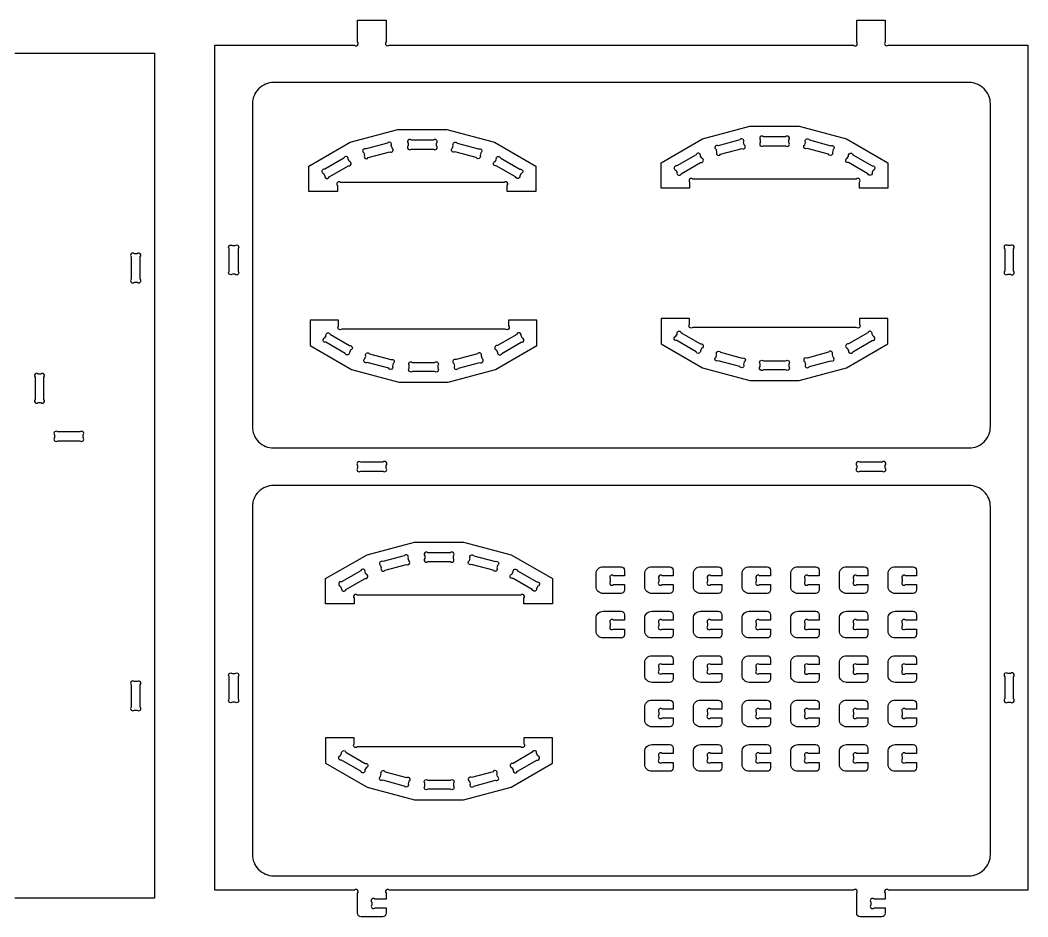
# Model space of a CAD drawing. Extents: x 2211 to 3327, y 1796 to 2657.
# Drawn here: x 2982.7 to 3321.9, y 1798.3 to 2100.1 of the extents above; entities that cross this region are included whole.
import ezdxf

# ---------------------------------------------------------------- set-up
doc = ezdxf.new("R2010")
doc.units = 0
doc.header["$MEASUREMENT"] = 0
doc.layers.add('LAYER1', color=18, linetype='CONTINUOUS')

msp = doc.modelspace()

# ---------------------------------------------------------------- linework, layer by layer
at = {"layer": 'LAYER1'}
for points in [[(3105.87, 2100.15), (3105.87, 2092.81, 1), (3106.93, 2091.75), (3263.2, 2091.75, 1), (3264.27, 2092.81), (3264.27, 2100.15), (3273.87, 2100.15), (3273.87, 2092.81, 1), (3274.93, 2091.75), (3321.87, 2091.75), (3321.87, 1807.35), (3274.93, 1807.35, 1), (3273.87, 1806.28), (3273.87, 1804.35), (3270.13, 1804.35, 1), (3269.07, 1803.28), (3269.07, 1802.41, 1), (3270.13, 1801.35), (3273.87, 1801.35), (3273.87, 1799.55, -0.414214), (3272.67, 1798.35), (3265.47, 1798.35, -0.414214), (3264.27, 1799.55), (3264.27, 1806.28, 1), (3263.2, 1807.35), (3106.93, 1807.35, 1), (3105.87, 1806.28), (3105.87, 1804.35), (3102.13, 1804.35, 1), (3101.07, 1803.28), (3101.07, 1802.41, 1), (3102.13, 1801.35), (3105.87, 1801.35), (3105.87, 1799.55, -0.414214), (3104.67, 1798.35), (3097.47, 1798.35, -0.414214), (3096.27, 1799.55), (3096.27, 1806.28, 1), (3095.2, 1807.35), (3048.27, 1807.35), (3048.27, 2091.75), (3095.2, 2091.75, 1), (3096.27, 2092.81), (3096.27, 2100.15)], [(3302.07, 2079.15), (3068.07, 2079.15, 0.414214), (3060.87, 2071.95), (3060.87, 1963.35, 0.414214), (3068.07, 1956.15), (3302.07, 1956.15, 0.414214), (3309.27, 1963.35), (3309.27, 2071.95, 0.414214)], [(3146.63, 2042.53), (3146.63, 2044.47, 1), (3145.57, 2045.53), (3090.54, 2045.53, 1), (3089.48, 2044.47), (3089.48, 2042.53), (3079.88, 2042.53), (3079.88, 2051.05), (3093.8, 2059.08), (3109.78, 2063.37), (3126.33, 2063.37), (3142.31, 2059.08), (3156.23, 2051.05), (3156.23, 2042.53)], [(3265.18, 2043.64), (3265.18, 2045.58, 1), (3264.12, 2046.64), (3209.09, 2046.64, 1), (3208.02, 2045.58), (3208.02, 2043.64), (3198.42, 2043.64), (3198.42, 2052.16), (3212.35, 2060.2), (3228.33, 2064.48), (3244.88, 2064.48), (3260.86, 2060.2), (3274.78, 2052.16), (3274.78, 2043.64)], [(3106.33, 2058.71), (3099.11, 2056.78, 1), (3098.36, 2055.48), (3098.59, 2054.63, 1), (3099.89, 2053.88), (3107.11, 2055.82, 1), (3107.86, 2057.12), (3107.63, 2057.96, 1)], [(3121.79, 2059.77), (3114.32, 2059.77, 1), (3113.26, 2058.7), (3113.26, 2057.83, 1), (3114.32, 2056.77), (3121.79, 2056.77, 1), (3122.86, 2057.83), (3122.86, 2058.7, 1)], [(3136.22, 2053.88), (3129, 2055.82, -1), (3128.25, 2057.12), (3128.48, 2057.96, -1), (3129.78, 2058.71), (3137, 2056.78, -1), (3137.75, 2055.48), (3137.53, 2054.63, -1)], [(3218.44, 2054.99), (3225.66, 2056.93, 1), (3226.41, 2058.23), (3226.18, 2059.07, 1), (3224.88, 2059.83), (3217.66, 2057.89, 1), (3216.91, 2056.59), (3217.13, 2055.75, 1)], [(3232.87, 2057.88), (3240.34, 2057.88, 1), (3241.4, 2058.94), (3241.4, 2059.82, 1), (3240.34, 2060.88), (3232.87, 2060.88, 1), (3231.8, 2059.82), (3231.8, 2058.94, 1)], [(3248.33, 2059.83), (3255.55, 2057.89, -1), (3256.3, 2056.59), (3256.07, 2055.75, -1), (3254.77, 2054.99), (3247.55, 2056.93, -1), (3246.8, 2058.23), (3247.03, 2059.07, -1)], [(3205.24, 2048.47), (3211.72, 2052.21, 1), (3212.11, 2053.66), (3211.67, 2054.42, 1), (3210.22, 2054.81), (3203.74, 2051.07, 1), (3203.35, 2049.62), (3203.79, 2048.86, 1)], [(3262.99, 2054.81), (3269.46, 2051.07, -1), (3269.85, 2049.62), (3269.42, 2048.86, -1), (3267.96, 2048.47), (3261.49, 2052.21, -1), (3261.1, 2053.66), (3261.54, 2054.42, -1)], [(3091.67, 2053.7), (3085.2, 2049.96, 1), (3084.81, 2048.51), (3085.24, 2047.75, 1), (3086.7, 2047.36), (3093.17, 2051.1, 1), (3093.56, 2052.55), (3093.12, 2053.31, 1)], [(3149.42, 2047.36), (3142.94, 2051.1, -1), (3142.55, 2052.55), (3142.99, 2053.31, -1), (3144.44, 2053.7), (3150.92, 2049.96, -1), (3151.31, 2048.51), (3150.87, 2047.75, -1)], [(3020.11, 2020.44), (3020.11, 2012.97, 1), (3021.17, 2011.91), (3022.04, 2011.91, 1), (3023.11, 2012.97), (3023.11, 2020.44, 1), (3022.04, 2021.51), (3021.17, 2021.51, 1)], [(3056.07, 2023.18), (3056.07, 2015.71, -1), (3055, 2014.65), (3054.13, 2014.65, -1), (3053.07, 2015.71), (3053.07, 2023.18, -1), (3054.13, 2024.25), (3055, 2024.25, -1)], [(3314.07, 2023.18), (3314.07, 2015.71, 1), (3315.13, 2014.65), (3316, 2014.65, 1), (3317.07, 2015.71), (3317.07, 2023.18, 1), (3316, 2024.25), (3315.13, 2024.25, 1)], [(3147.05, 1999.17), (3147.05, 1997.23, -1), (3145.98, 1996.17), (3090.95, 1996.17, -1), (3089.89, 1997.23), (3089.89, 1999.17), (3080.29, 1999.17), (3080.29, 1990.65), (3094.21, 1982.61), (3110.2, 1978.33), (3126.74, 1978.33), (3142.73, 1982.61), (3156.65, 1990.65), (3156.65, 1999.17)], [(3265.18, 1999.72), (3265.18, 1997.79, -1), (3264.12, 1996.72), (3209.09, 1996.72, -1), (3208.02, 1997.79), (3208.02, 1999.72), (3198.42, 1999.72), (3198.42, 1991.2), (3212.35, 1983.17), (3228.33, 1978.88), (3244.88, 1978.88), (3260.86, 1983.17), (3274.78, 1991.2), (3274.78, 1999.72)], [(3087.11, 1994.33), (3093.58, 1990.6, -1), (3093.97, 1989.14), (3093.53, 1988.39, -1), (3092.08, 1988), (3085.61, 1991.74, -1), (3085.22, 1993.19), (3085.66, 1993.94, -1)], [(3144.86, 1988), (3151.33, 1991.74, 1), (3151.72, 1993.19), (3151.28, 1993.94, 1), (3149.83, 1994.33), (3143.36, 1990.6, 1), (3142.97, 1989.14), (3143.4, 1988.39, 1)], [(3205.24, 1994.89), (3211.72, 1991.15, -1), (3212.11, 1989.7), (3211.67, 1988.94, -1), (3210.22, 1988.55), (3203.74, 1992.29, -1), (3203.35, 1993.74), (3203.79, 1994.5, -1)], [(3262.99, 1988.55), (3269.46, 1992.29, 1), (3269.85, 1993.74), (3269.42, 1994.5, 1), (3267.96, 1994.89), (3261.49, 1991.15, 1), (3261.1, 1989.7), (3261.54, 1988.94, 1)], [(3100.3, 1987.81), (3107.52, 1985.88, -1), (3108.27, 1984.58), (3108.05, 1983.73, -1), (3106.74, 1982.98), (3099.53, 1984.92, -1), (3098.77, 1986.22), (3099, 1987.06, -1)], [(3130.19, 1982.98), (3137.41, 1984.92, 1), (3138.17, 1986.22), (3137.94, 1987.06, 1), (3136.64, 1987.81), (3129.42, 1985.88, 1), (3128.67, 1984.58), (3128.89, 1983.73, 1)], [(3218.44, 1988.37), (3225.66, 1986.43, -1), (3226.41, 1985.13), (3226.18, 1984.29, -1), (3224.88, 1983.54), (3217.66, 1985.47, -1), (3216.91, 1986.77), (3217.13, 1987.62, -1)], [(3248.33, 1983.54), (3255.55, 1985.47, 1), (3256.3, 1986.77), (3256.07, 1987.62, 1), (3254.77, 1988.37), (3247.55, 1986.43, 1), (3246.8, 1985.13), (3247.03, 1984.29, 1)], [(3114.73, 1984.93), (3122.21, 1984.93, -1), (3123.27, 1983.87), (3123.27, 1982.99, -1), (3122.21, 1981.93), (3114.73, 1981.93, -1), (3113.67, 1982.99), (3113.67, 1983.87, -1)], [(3232.87, 1985.48), (3240.34, 1985.48, -1), (3241.4, 1984.42), (3241.4, 1983.55, -1), (3240.34, 1982.48), (3232.87, 1982.48, -1), (3231.8, 1983.55), (3231.8, 1984.42, -1)], [(2990.71, 1972.47), (2990.71, 1979.94, 1), (2989.64, 1981.01), (2988.77, 1981.01, 1), (2987.71, 1979.94), (2987.71, 1972.47, 1), (2988.77, 1971.41), (2989.64, 1971.41, 1)], [(2995.37, 1958.57), (3002.84, 1958.57, 1), (3003.91, 1959.63), (3003.91, 1960.5, 1), (3002.84, 1961.57), (2995.37, 1961.57, 1), (2994.31, 1960.5), (2994.31, 1959.63, 1)], [(3097.33, 1948.35), (3104.8, 1948.35, 1), (3105.87, 1949.41), (3105.87, 1950.28, 1), (3104.8, 1951.35), (3097.33, 1951.35, 1), (3096.27, 1950.28), (3096.27, 1949.41, 1)], [(3265.33, 1948.35), (3272.8, 1948.35, 1), (3273.87, 1949.41), (3273.87, 1950.28, 1), (3272.8, 1951.35), (3265.33, 1951.35, 1), (3264.27, 1950.28), (3264.27, 1949.41, 1)], [(3302.07, 1943.55), (3068.07, 1943.55, 0.414214), (3060.87, 1936.35), (3060.87, 1819.35, 0.414214), (3068.07, 1812.15), (3302.07, 1812.15, 0.414214), (3309.27, 1819.35), (3309.27, 1936.35, 0.414214)], [(3152.28, 1903.66), (3152.28, 1905.6, 1), (3151.22, 1906.66), (3096.19, 1906.66, 1), (3095.13, 1905.6), (3095.13, 1903.66), (3085.53, 1903.66), (3085.53, 1912.18), (3099.45, 1920.22), (3115.43, 1924.5), (3131.98, 1924.5), (3147.96, 1920.22), (3161.88, 1912.18), (3161.88, 1903.66)], [(3111.98, 1919.85), (3104.76, 1917.92, 1), (3104.01, 1916.61), (3104.24, 1915.77, 1), (3105.54, 1915.02), (3112.76, 1916.95, 1), (3113.51, 1918.25), (3113.28, 1919.1, 1)], [(3127.44, 1920.9), (3119.97, 1920.9, 1), (3118.91, 1919.84), (3118.91, 1918.97, 1), (3119.97, 1917.9), (3127.44, 1917.9, 1), (3128.51, 1918.97), (3128.51, 1919.84, 1)], [(3141.87, 1915.02), (3134.65, 1916.95, -1), (3133.9, 1918.25), (3134.13, 1919.1, -1), (3135.43, 1919.85), (3142.65, 1917.92, -1), (3143.4, 1916.61), (3143.18, 1915.77, -1)], [(3092.35, 1908.5), (3098.82, 1912.23, 1), (3099.21, 1913.69), (3098.77, 1914.44, 1), (3097.32, 1914.83), (3090.85, 1911.1, 1), (3090.46, 1909.64), (3090.89, 1908.89, 1)], [(3150.09, 1914.83), (3156.57, 1911.1, -1), (3156.96, 1909.64), (3156.52, 1908.89, -1), (3155.07, 1908.5), (3148.59, 1912.23, -1), (3148.2, 1913.69), (3148.64, 1914.44, -1)], [(3184.94, 1907.17), (3178.94, 1907.17, -0.414214), (3176.54, 1909.57), (3176.54, 1913.77, -0.414214), (3178.94, 1916.17), (3184.94, 1916.17, -0.414214), (3186.14, 1914.97), (3186.14, 1913.17), (3182.41, 1913.17, 1), (3181.34, 1912.11), (3181.34, 1911.24, 1), (3182.41, 1910.17), (3186.14, 1910.17), (3186.14, 1908.37, -0.414214)], [(3201.32, 1907.17), (3195.32, 1907.17, -0.414214), (3192.92, 1909.57), (3192.92, 1913.77, -0.414214), (3195.32, 1916.17), (3201.32, 1916.17, -0.414214), (3202.52, 1914.97), (3202.52, 1913.17), (3198.79, 1913.17, 1), (3197.72, 1912.11), (3197.72, 1911.24, 1), (3198.79, 1910.17), (3202.52, 1910.17), (3202.52, 1908.37, -0.414214)], [(3217.7, 1907.17), (3211.7, 1907.17, -0.414214), (3209.3, 1909.57), (3209.3, 1913.77, -0.414214), (3211.7, 1916.17), (3217.7, 1916.17, -0.414214), (3218.9, 1914.97), (3218.9, 1913.17), (3215.17, 1913.17, 1), (3214.1, 1912.11), (3214.1, 1911.24, 1), (3215.17, 1910.17), (3218.9, 1910.17), (3218.9, 1908.37, -0.414214)], [(3234.08, 1907.17), (3228.08, 1907.17, -0.414214), (3225.68, 1909.57), (3225.68, 1913.77, -0.414214), (3228.08, 1916.17), (3234.08, 1916.17, -0.414214), (3235.28, 1914.97), (3235.28, 1913.17), (3231.55, 1913.17, 1), (3230.48, 1912.11), (3230.48, 1911.24, 1), (3231.55, 1910.17), (3235.28, 1910.17), (3235.28, 1908.37, -0.414214)], [(3250.46, 1907.17), (3244.46, 1907.17, -0.414214), (3242.06, 1909.57), (3242.06, 1913.77, -0.414214), (3244.46, 1916.17), (3250.46, 1916.17, -0.414214), (3251.66, 1914.97), (3251.66, 1913.17), (3247.93, 1913.17, 1), (3246.86, 1912.11), (3246.86, 1911.24, 1), (3247.93, 1910.17), (3251.66, 1910.17), (3251.66, 1908.37, -0.414214)], [(3266.84, 1907.17), (3260.84, 1907.17, -0.414214), (3258.44, 1909.57), (3258.44, 1913.77, -0.414214), (3260.84, 1916.17), (3266.84, 1916.17, -0.414214), (3268.04, 1914.97), (3268.04, 1913.17), (3264.31, 1913.17, 1), (3263.24, 1912.11), (3263.24, 1911.24, 1), (3264.31, 1910.17), (3268.04, 1910.17), (3268.04, 1908.37, -0.414214)], [(3283.22, 1907.17), (3277.22, 1907.17, -0.414214), (3274.82, 1909.57), (3274.82, 1913.77, -0.414214), (3277.22, 1916.17), (3283.22, 1916.17, -0.414214), (3284.42, 1914.97), (3284.42, 1913.17), (3280.69, 1913.17, 1), (3279.62, 1912.11), (3279.62, 1911.24, 1), (3280.69, 1910.17), (3284.42, 1910.17), (3284.42, 1908.37, -0.414214)], [(3184.94, 1892.21), (3178.94, 1892.21, -0.414214), (3176.54, 1894.61), (3176.54, 1898.81, -0.414214), (3178.94, 1901.21), (3184.94, 1901.21, -0.414214), (3186.14, 1900.01), (3186.14, 1898.21), (3182.41, 1898.21, 1), (3181.34, 1897.15), (3181.34, 1896.28, 1), (3182.41, 1895.21), (3186.14, 1895.21), (3186.14, 1893.41, -0.414214)], [(3201.32, 1892.21), (3195.32, 1892.21, -0.414214), (3192.92, 1894.61), (3192.92, 1898.81, -0.414214), (3195.32, 1901.21), (3201.32, 1901.21, -0.414214), (3202.52, 1900.01), (3202.52, 1898.21), (3198.79, 1898.21, 1), (3197.72, 1897.15), (3197.72, 1896.28, 1), (3198.79, 1895.21), (3202.52, 1895.21), (3202.52, 1893.41, -0.414214)], [(3217.7, 1892.21), (3211.7, 1892.21, -0.414214), (3209.3, 1894.61), (3209.3, 1898.81, -0.414214), (3211.7, 1901.21), (3217.7, 1901.21, -0.414214), (3218.9, 1900.01), (3218.9, 1898.21), (3215.17, 1898.21, 1), (3214.1, 1897.15), (3214.1, 1896.28, 1), (3215.17, 1895.21), (3218.9, 1895.21), (3218.9, 1893.41, -0.414214)], [(3234.08, 1892.21), (3228.08, 1892.21, -0.414214), (3225.68, 1894.61), (3225.68, 1898.81, -0.414214), (3228.08, 1901.21), (3234.08, 1901.21, -0.414214), (3235.28, 1900.01), (3235.28, 1898.21), (3231.55, 1898.21, 1), (3230.48, 1897.15), (3230.48, 1896.28, 1), (3231.55, 1895.21), (3235.28, 1895.21), (3235.28, 1893.41, -0.414214)], [(3250.46, 1892.21), (3244.46, 1892.21, -0.414214), (3242.06, 1894.61), (3242.06, 1898.81, -0.414214), (3244.46, 1901.21), (3250.46, 1901.21, -0.414214), (3251.66, 1900.01), (3251.66, 1898.21), (3247.93, 1898.21, 1), (3246.86, 1897.15), (3246.86, 1896.28, 1), (3247.93, 1895.21), (3251.66, 1895.21), (3251.66, 1893.41, -0.414214)], [(3266.84, 1892.21), (3260.84, 1892.21, -0.414214), (3258.44, 1894.61), (3258.44, 1898.81, -0.414214), (3260.84, 1901.21), (3266.84, 1901.21, -0.414214), (3268.04, 1900.01), (3268.04, 1898.21), (3264.31, 1898.21, 1), (3263.24, 1897.15), (3263.24, 1896.28, 1), (3264.31, 1895.21), (3268.04, 1895.21), (3268.04, 1893.41, -0.414214)], [(3283.22, 1892.21), (3277.22, 1892.21, -0.414214), (3274.82, 1894.61), (3274.82, 1898.81, -0.414214), (3277.22, 1901.21), (3283.22, 1901.21, -0.414214), (3284.42, 1900.01), (3284.42, 1898.21), (3280.69, 1898.21, 1), (3279.62, 1897.15), (3279.62, 1896.28, 1), (3280.69, 1895.21), (3284.42, 1895.21), (3284.42, 1893.41, -0.414214)], [(3201.32, 1877.25), (3195.32, 1877.25, -0.414214), (3192.92, 1879.65), (3192.92, 1883.85, -0.414214), (3195.32, 1886.25), (3201.32, 1886.25, -0.414214), (3202.52, 1885.05), (3202.52, 1883.25), (3198.79, 1883.25, 1), (3197.72, 1882.19), (3197.72, 1881.32, 1), (3198.79, 1880.25), (3202.52, 1880.25), (3202.52, 1878.45, -0.414214)], [(3217.7, 1877.25), (3211.7, 1877.25, -0.414214), (3209.3, 1879.65), (3209.3, 1883.85, -0.414214), (3211.7, 1886.25), (3217.7, 1886.25, -0.414214), (3218.9, 1885.05), (3218.9, 1883.25), (3215.17, 1883.25, 1), (3214.1, 1882.19), (3214.1, 1881.32, 1), (3215.17, 1880.25), (3218.9, 1880.25), (3218.9, 1878.45, -0.414214)], [(3234.08, 1877.25), (3228.08, 1877.25, -0.414214), (3225.68, 1879.65), (3225.68, 1883.85, -0.414214), (3228.08, 1886.25), (3234.08, 1886.25, -0.414214), (3235.28, 1885.05), (3235.28, 1883.25), (3231.55, 1883.25, 1), (3230.48, 1882.19), (3230.48, 1881.32, 1), (3231.55, 1880.25), (3235.28, 1880.25), (3235.28, 1878.45, -0.414214)], [(3250.46, 1877.25), (3244.46, 1877.25, -0.414214), (3242.06, 1879.65), (3242.06, 1883.85, -0.414214), (3244.46, 1886.25), (3250.46, 1886.25, -0.414214), (3251.66, 1885.05), (3251.66, 1883.25), (3247.93, 1883.25, 1), (3246.86, 1882.19), (3246.86, 1881.32, 1), (3247.93, 1880.25), (3251.66, 1880.25), (3251.66, 1878.45, -0.414214)], [(3266.84, 1877.25), (3260.84, 1877.25, -0.414214), (3258.44, 1879.65), (3258.44, 1883.85, -0.414214), (3260.84, 1886.25), (3266.84, 1886.25, -0.414214), (3268.04, 1885.05), (3268.04, 1883.25), (3264.31, 1883.25, 1), (3263.24, 1882.19), (3263.24, 1881.32, 1), (3264.31, 1880.25), (3268.04, 1880.25), (3268.04, 1878.45, -0.414214)], [(3283.22, 1877.25), (3277.22, 1877.25, -0.414214), (3274.82, 1879.65), (3274.82, 1883.85, -0.414214), (3277.22, 1886.25), (3283.22, 1886.25, -0.414214), (3284.42, 1885.05), (3284.42, 1883.25), (3280.69, 1883.25, 1), (3279.62, 1882.19), (3279.62, 1881.32, 1), (3280.69, 1880.25), (3284.42, 1880.25), (3284.42, 1878.45, -0.414214)], [(3056.07, 1879.18), (3056.07, 1871.71, -1), (3055, 1870.65), (3054.13, 1870.65, -1), (3053.07, 1871.71), (3053.07, 1879.18, -1), (3054.13, 1880.25), (3055, 1880.25, -1)], [(3314.07, 1879.18), (3314.07, 1871.71, 1), (3315.13, 1870.65), (3316, 1870.65, 1), (3317.07, 1871.71), (3317.07, 1879.18, 1), (3316, 1880.25), (3315.13, 1880.25, 1)], [(3020.11, 1876.44), (3020.11, 1868.97, 1), (3021.17, 1867.91), (3022.04, 1867.91, 1), (3023.11, 1868.97), (3023.11, 1876.44, 1), (3022.04, 1877.51), (3021.17, 1877.51, 1)], [(3201.32, 1862.29), (3195.32, 1862.29, -0.414214), (3192.92, 1864.69), (3192.92, 1868.89, -0.414214), (3195.32, 1871.29), (3201.32, 1871.29, -0.414214), (3202.52, 1870.09), (3202.52, 1868.29), (3198.79, 1868.29, 1), (3197.72, 1867.23), (3197.72, 1866.36, 1), (3198.79, 1865.29), (3202.52, 1865.29), (3202.52, 1863.49, -0.414214)], [(3217.7, 1862.29), (3211.7, 1862.29, -0.414214), (3209.3, 1864.69), (3209.3, 1868.89, -0.414214), (3211.7, 1871.29), (3217.7, 1871.29, -0.414214), (3218.9, 1870.09), (3218.9, 1868.29), (3215.17, 1868.29, 1), (3214.1, 1867.23), (3214.1, 1866.36, 1), (3215.17, 1865.29), (3218.9, 1865.29), (3218.9, 1863.49, -0.414214)], [(3234.08, 1862.29), (3228.08, 1862.29, -0.414214), (3225.68, 1864.69), (3225.68, 1868.89, -0.414214), (3228.08, 1871.29), (3234.08, 1871.29, -0.414214), (3235.28, 1870.09), (3235.28, 1868.29), (3231.55, 1868.29, 1), (3230.48, 1867.23), (3230.48, 1866.36, 1), (3231.55, 1865.29), (3235.28, 1865.29), (3235.28, 1863.49, -0.414214)], [(3250.46, 1862.29), (3244.46, 1862.29, -0.414214), (3242.06, 1864.69), (3242.06, 1868.89, -0.414214), (3244.46, 1871.29), (3250.46, 1871.29, -0.414214), (3251.66, 1870.09), (3251.66, 1868.29), (3247.93, 1868.29, 1), (3246.86, 1867.23), (3246.86, 1866.36, 1), (3247.93, 1865.29), (3251.66, 1865.29), (3251.66, 1863.49, -0.414214)], [(3266.84, 1862.29), (3260.84, 1862.29, -0.414214), (3258.44, 1864.69), (3258.44, 1868.89, -0.414214), (3260.84, 1871.29), (3266.84, 1871.29, -0.414214), (3268.04, 1870.09), (3268.04, 1868.29), (3264.31, 1868.29, 1), (3263.24, 1867.23), (3263.24, 1866.36, 1), (3264.31, 1865.29), (3268.04, 1865.29), (3268.04, 1863.49, -0.414214)], [(3283.22, 1862.29), (3277.22, 1862.29, -0.414214), (3274.82, 1864.69), (3274.82, 1868.89, -0.414214), (3277.22, 1871.29), (3283.22, 1871.29, -0.414214), (3284.42, 1870.09), (3284.42, 1868.29), (3280.69, 1868.29, 1), (3279.62, 1867.23), (3279.62, 1866.36, 1), (3280.69, 1865.29), (3284.42, 1865.29), (3284.42, 1863.49, -0.414214)], [(3152.28, 1858.56), (3152.28, 1856.62, -1), (3151.22, 1855.56), (3096.19, 1855.56, -1), (3095.13, 1856.62), (3095.13, 1858.56), (3085.53, 1858.56), (3085.53, 1850.04), (3099.45, 1842), (3115.43, 1837.72), (3131.98, 1837.72), (3147.96, 1842), (3161.88, 1850.04), (3161.88, 1858.56)], [(3201.32, 1847.33), (3195.32, 1847.33, -0.414214), (3192.92, 1849.73), (3192.92, 1853.93, -0.414214), (3195.32, 1856.33), (3201.32, 1856.33, -0.414214), (3202.52, 1855.13), (3202.52, 1853.33), (3198.79, 1853.33, 1), (3197.72, 1852.27), (3197.72, 1851.4, 1), (3198.79, 1850.33), (3202.52, 1850.33), (3202.52, 1848.53, -0.414214)], [(3217.7, 1847.33), (3211.7, 1847.33, -0.414214), (3209.3, 1849.73), (3209.3, 1853.93, -0.414214), (3211.7, 1856.33), (3217.7, 1856.33, -0.414214), (3218.9, 1855.13), (3218.9, 1853.33), (3215.17, 1853.33, 1), (3214.1, 1852.27), (3214.1, 1851.4, 1), (3215.17, 1850.33), (3218.9, 1850.33), (3218.9, 1848.53, -0.414214)], [(3234.08, 1847.33), (3228.08, 1847.33, -0.414214), (3225.68, 1849.73), (3225.68, 1853.93, -0.414214), (3228.08, 1856.33), (3234.08, 1856.33, -0.414214), (3235.28, 1855.13), (3235.28, 1853.33), (3231.55, 1853.33, 1), (3230.48, 1852.27), (3230.48, 1851.4, 1), (3231.55, 1850.33), (3235.28, 1850.33), (3235.28, 1848.53, -0.414214)], [(3250.46, 1847.33), (3244.46, 1847.33, -0.414214), (3242.06, 1849.73), (3242.06, 1853.93, -0.414214), (3244.46, 1856.33), (3250.46, 1856.33, -0.414214), (3251.66, 1855.13), (3251.66, 1853.33), (3247.93, 1853.33, 1), (3246.86, 1852.27), (3246.86, 1851.4, 1), (3247.93, 1850.33), (3251.66, 1850.33), (3251.66, 1848.53, -0.414214)], [(3266.84, 1847.33), (3260.84, 1847.33, -0.414214), (3258.44, 1849.73), (3258.44, 1853.93, -0.414214), (3260.84, 1856.33), (3266.84, 1856.33, -0.414214), (3268.04, 1855.13), (3268.04, 1853.33), (3264.31, 1853.33, 1), (3263.24, 1852.27), (3263.24, 1851.4, 1), (3264.31, 1850.33), (3268.04, 1850.33), (3268.04, 1848.53, -0.414214)], [(3283.22, 1847.33), (3277.22, 1847.33, -0.414214), (3274.82, 1849.73), (3274.82, 1853.93, -0.414214), (3277.22, 1856.33), (3283.22, 1856.33, -0.414214), (3284.42, 1855.13), (3284.42, 1853.33), (3280.69, 1853.33, 1), (3279.62, 1852.27), (3279.62, 1851.4, 1), (3280.69, 1850.33), (3284.42, 1850.33), (3284.42, 1848.53, -0.414214)], [(3092.35, 1853.73), (3098.82, 1849.99, -1), (3099.21, 1848.54), (3098.77, 1847.78, -1), (3097.32, 1847.39), (3090.85, 1851.13, -1), (3090.46, 1852.58), (3090.89, 1853.34, -1)], [(3150.09, 1847.39), (3156.57, 1851.13, 1), (3156.96, 1852.58), (3156.52, 1853.34, 1), (3155.07, 1853.73), (3148.59, 1849.99, 1), (3148.2, 1848.54), (3148.64, 1847.78, 1)], [(3105.54, 1847.2), (3112.76, 1845.27, -1), (3113.51, 1843.97), (3113.28, 1843.12, -1), (3111.98, 1842.37), (3104.76, 1844.31, -1), (3104.01, 1845.61), (3104.24, 1846.45, -1)], [(3135.43, 1842.37), (3142.65, 1844.31, 1), (3143.4, 1845.61), (3143.18, 1846.45, 1), (3141.87, 1847.2), (3134.65, 1845.27, 1), (3133.9, 1843.97), (3134.13, 1843.12, 1)], [(3119.97, 1844.32), (3127.44, 1844.32, -1), (3128.51, 1843.26), (3128.51, 1842.38, -1), (3127.44, 1841.32), (3119.97, 1841.32, -1), (3118.91, 1842.38), (3118.91, 1843.26, -1)]]:
    msp.add_lwpolyline(points, format="xyb", close=True, dxfattribs=at)
msp.add_lwpolyline([(2980.97, 2089.01), (3027.91, 2089.01), (3027.91, 1804.61), (2980.97, 1804.61, 1)], format="xyb", dxfattribs=at)

doc.saveas('drawing.dxf')
